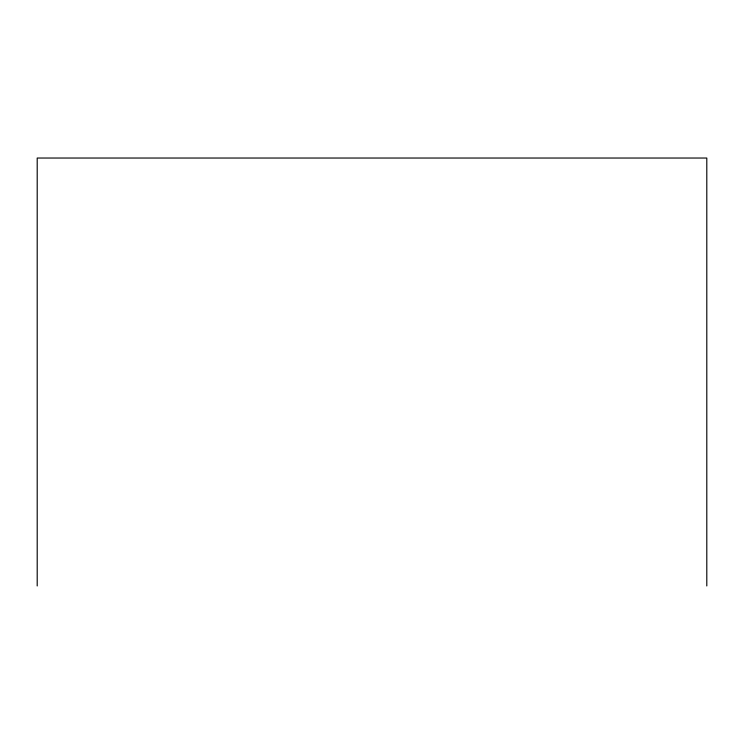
<?xml version="1.0" encoding="UTF-8"?>
<svg xmlns="http://www.w3.org/2000/svg" width="744" height="744" viewBox="0 0 744 744"><rect width="100%" height="100%" fill="white"/><g stroke="black" fill="none" stroke-linecap="round" stroke-linejoin="round"><path stroke-width="1.12" d="M706.8 585.965L706.8 158.035L37.2 158.035L37.2 585.965"/></g></svg>
